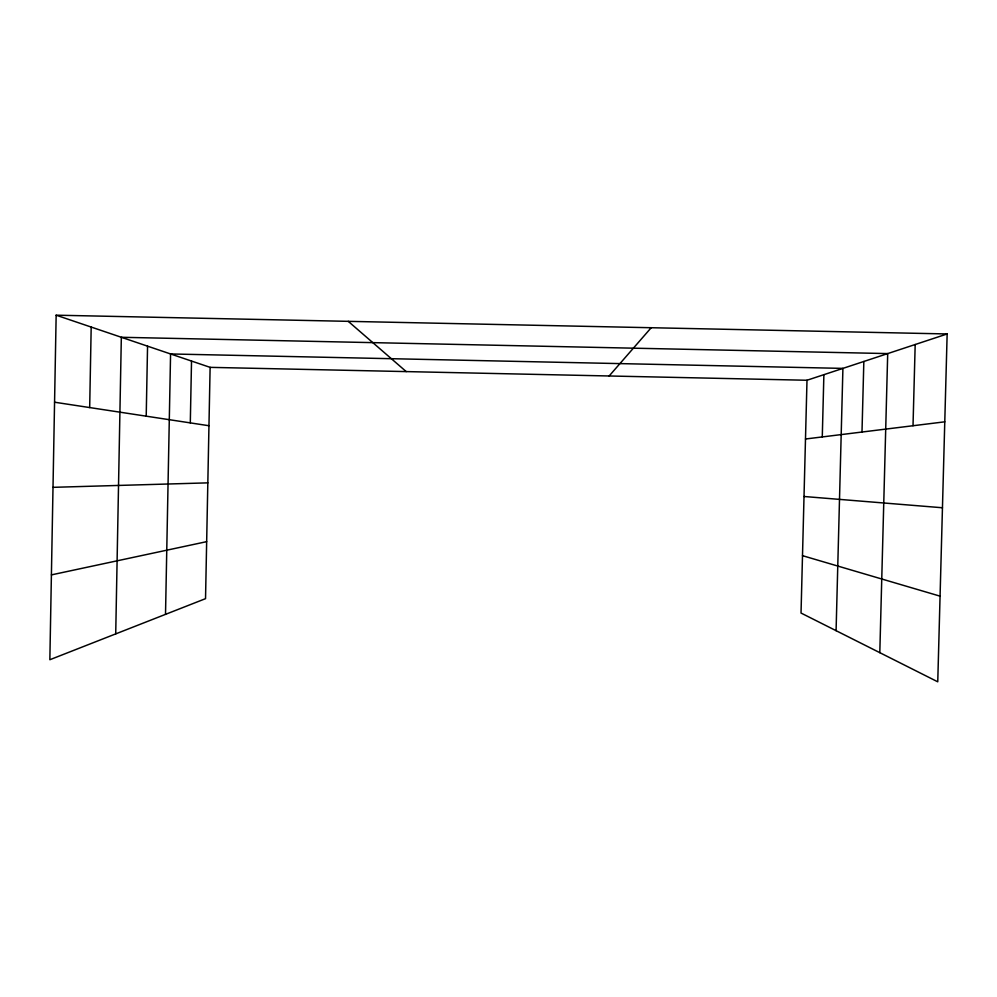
<?xml version="1.0" encoding="UTF-8"?>
<svg xmlns="http://www.w3.org/2000/svg" width="997" height="997" viewBox="0 0 997 997"><rect width="100%" height="100%" fill="white"/><g stroke="black" fill="none" stroke-linecap="round" stroke-linejoin="round"><path stroke-width="1.5" d="M56.156 315.189L49.85 659.727L205.532 598.661L210.118 367.357L56.156 315.189L947.15 333.958L937.753 681.811L801.027 613.043L806.997 380.256L947.15 333.958M89.68 407.561L91.188 327.066M115.714 633.893L121.335 337.285L887.704 353.586L879.803 652.661M146.21 416.173L147.556 346.158M165.514 614.351L170.574 353.96L842.914 368.392L836.084 630.677M190.302 422.89L191.524 361.064M822.276 436.923L823.883 374.673M861.994 432.025L863.838 361.475M913.015 425.731L915.184 344.513M609.155 375.981L651.191 327.726M51.408 574.883L206.666 541.658M805.489 439.004L944.782 421.818M53.003 487.334L207.837 482.86M210.118 367.357L806.997 380.256M804.018 496.494L942.452 507.76M54.561 402.215L208.959 425.731M802.498 555.665L940.071 596.156M348.252 321.346L406.228 371.594"/></g></svg>
